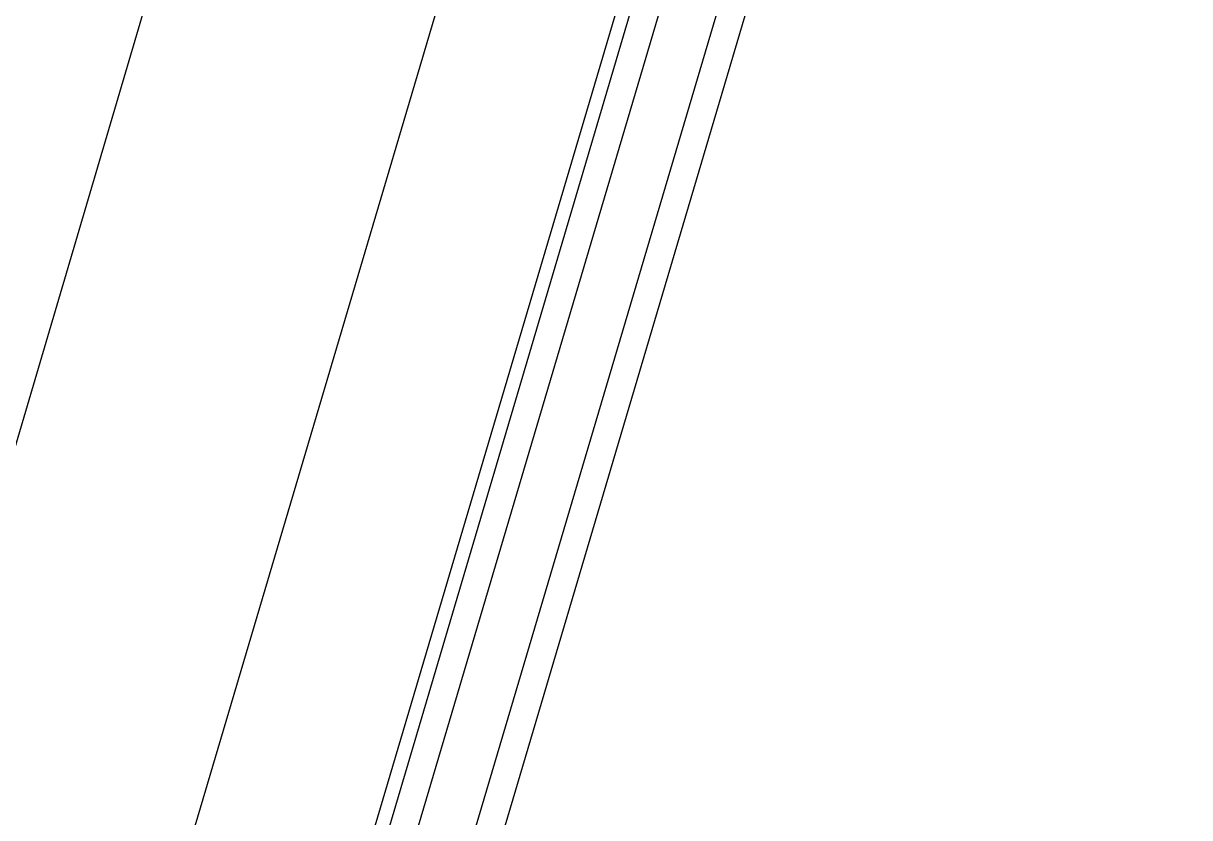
# Model space of a CAD drawing. Header units: millimetres. Extents: x 62878 to 70819, y -67946 to -61850.
# Drawn here: x 67673.44 to 67698.71, y -66613.64 to -66596.42 of the extents above; entities that cross this region are included whole.
import ezdxf

# ---------------------------------------------------------------- set-up
doc = ezdxf.new("R2010")
doc.units = ezdxf.units.MM
doc.layers.add('DOGRAMA', color=171, linetype='Continuous', lineweight=0)
doc.layers.add('ÇATI K', color=254, linetype='Continuous')

msp = doc.modelspace()

# ---------------------------------------------------------------- linework, layer by layer
at = {"layer": 'DOGRAMA', "lineweight": -2}
for p, q in [((67676.3983704036, -66616.38217045367), (67689.06289545546, -66573.61159309669)), ((67680.11790515322, -66616.99336702323), (67692.64898849369, -66574.67344841704)), ((67680.04498313573, -66618.29628005925), (67692.93664301546, -66574.75862397748)), ((67680.62029217926, -66618.46663118014), (67693.51195205905, -66574.92897509842)), ((67681.0667923, -66621.18527746867), (67694.66257014616, -66575.26967734024)), ((67681.67049319705, -66621.259743749), (67695.23787918975, -66575.44002846112))]:
    msp.add_line(p, q, dxfattribs=at)
at = {"layer": 'ÇATI K', "color": 0}
msp.add_line((67736.63792858963, -66390.56612160095), (67512.59408968806, -67150.63330169115), dxfattribs=at)

doc.saveas('drawing.dxf')
